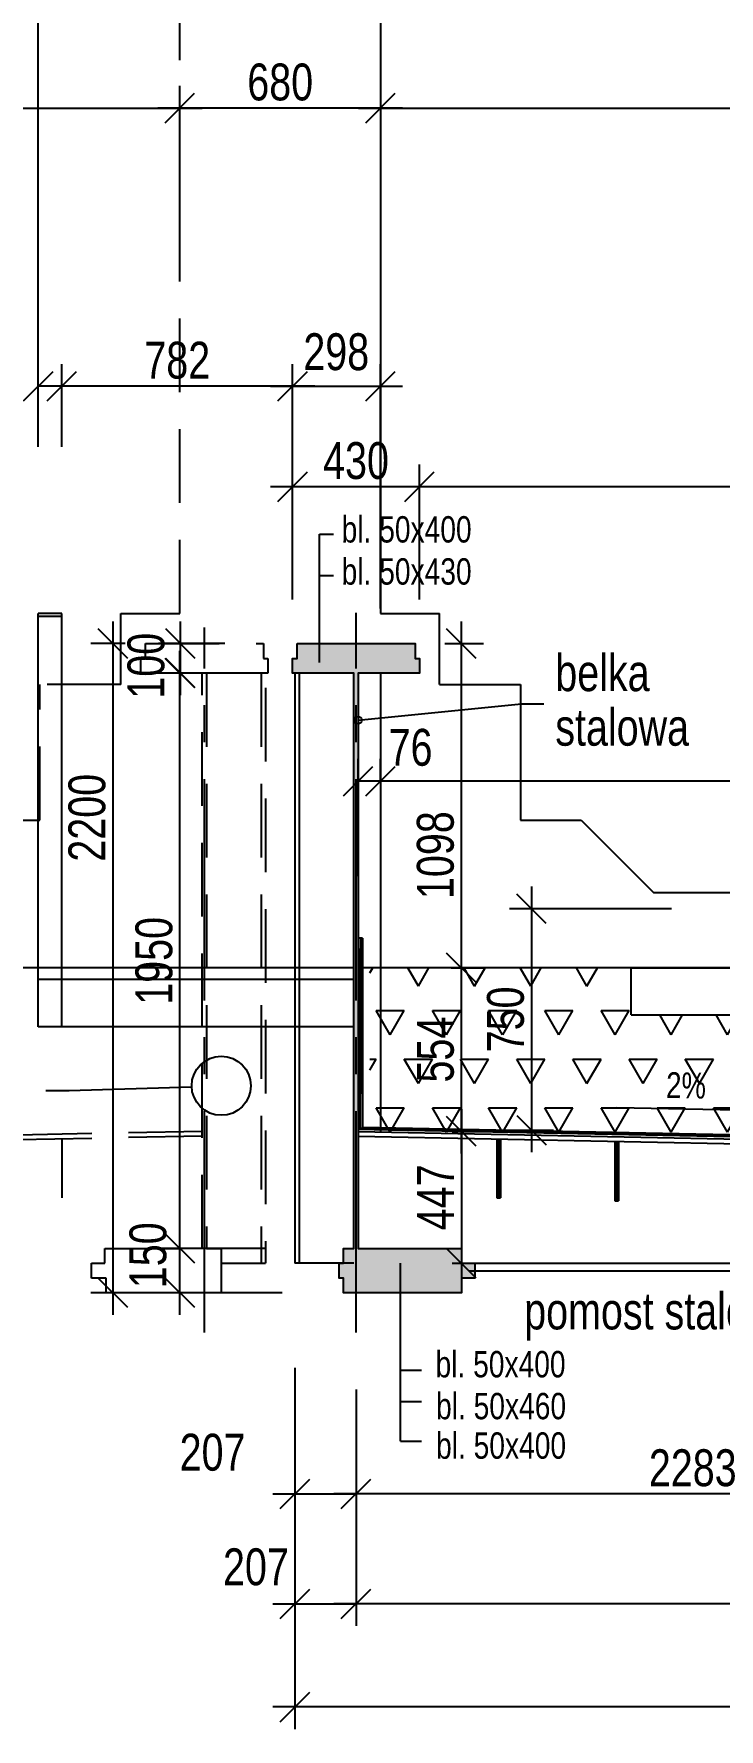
# Model space of a CAD drawing. Header units: millimetres. Extents: x -1069826 to 2704411, y -432732 to 412301.
# Drawn here: x 528346 to 530669, y -22276 to -16532 of the extents above; entities that cross this region are included whole.
import ezdxf
from ezdxf.enums import TextEntityAlignment as Align

# ---------------------------------------------------------------- set-up
doc = ezdxf.new("R2010")
doc.units = ezdxf.units.MM
doc.header["$LTSCALE"] = 1000
doc.header["$MEASUREMENT"] = 0
doc.linetypes.add('CENTER2', pattern=[1.125, 0.75, -0.125, 0.125, -0.125])
doc.linetypes.add('HIDDEN', pattern=[0.375, 0.25, -0.125])
for name, color, linetype in [('0-T', 7, 'Continuous'), ('0-T-T', 7, 'Continuous'), ('0-T0-T', 7, 'Continuous'), ('00XX00-S', 7, 'Continuous'), ('DROGO-T', 7, 'Continuous')]:
    doc.layers.add(name, color=color, linetype=linetype)
doc.styles.add('CDMSTYLE', font='CDMSIMPL', dxfattribs={"width": 0.8, "bigfont": 'CDMBIGPL'})
doc.dimstyles.new('CDMOG-MM-50', dxfattribs={"dimscale": 50, "dimtxt": 2.5, "dimasz": 1, "dimexe": 1.5, "dimexo": 5, "dimgap": 0.5, "dimtad": 1, "dimdec": 0, "dimrnd": 1, "dimzin": 1, "dimdsep": 46, "dimtxsty": 'CDMSTYLE', "dimblk1": 'OBLIQUE', "dimblk2": 'OBLIQUE', "dimsah": 1, "dimtsz": 1, "dimcen": -2.5, "dimdle": 1.5, "dimclrd": 9, "dimclre": 9, "dimclrt": 9, "dimadec": 0, "dimazin": 0, "dimtfac": 1, "dimtmove": 2, "dimatfit": 3, "dimldrblk": 'OBLIQUE', "dimfxl": 1, "dimtvp": 1, "dimtolj": 1, "dimtzin": 0, "dimarcsym": 0})
doc.dimstyles.new('CDMOG-MM-50$7', dxfattribs={"dimscale": 50, "dimtxt": 2.5, "dimasz": 1, "dimexe": 1.5, "dimexo": 5, "dimgap": 0.5, "dimtad": 1, "dimdec": 0, "dimrnd": 1, "dimzin": 1, "dimdsep": 46, "dimtxsty": 'CDMSTYLE', "dimblk1": 'NONE', "dimblk2": 'NONE', "dimsah": 1, "dimtsz": 1, "dimcen": -2.5, "dimdle": 1.5, "dimclrd": 9, "dimclre": 9, "dimclrt": 9, "dimadec": 0, "dimazin": 0, "dimtfac": 1, "dimtmove": 2, "dimatfit": 3, "dimldrblk": 'NONE', "dimfxl": 1, "dimtvp": 1, "dimtolj": 1, "dimtzin": 0, "dimarcsym": 0})
doc.dimstyles.new('CDMST-MM-50', dxfattribs={"dimscale": 50, "dimtxt": 2.5, "dimasz": 2, "dimexe": 1.5, "dimexo": 3, "dimgap": 0.5, "dimtad": 1, "dimdec": 0, "dimrnd": 1, "dimzin": 1, "dimdsep": 46, "dimtxsty": 'CDMSTYLE', "dimblk1": 'OBLIQUE', "dimblk2": 'OBLIQUE', "dimsah": 1, "dimcen": -2.5, "dimdle": 1.5, "dimclrd": 9, "dimclre": 9, "dimclrt": 9, "dimadec": 0, "dimazin": 0, "dimtfac": 1, "dimtmove": 2, "dimatfit": 3, "dimldrblk": 'OBLIQUE', "dimfxl": 1, "dimtvp": 1, "dimtolj": 1, "dimtzin": 0, "dimarcsym": 0})

# ---------------------------------------------------------------- blocks, each defined once
blk = doc.blocks.new('*D12')
at = {"color": 9, "linetype": 'ByBlock', "transparency": 16777216}
for p, q in [((533921.1, -17772.9), (533921.1, -16867)), ((529446.1, -16942), (533996.1, -16942)), ((529471.1, -16992), (529571.1, -16892)), ((533871.1, -16992), (533971.1, -16892))]:
    blk.add_line(p, q, dxfattribs=at)
at = {"layer": 'Defpoints', "color": 0, "linetype": 'ByBlock', "transparency": 16777216}
for p in [(533921.1, -16942), (529521.1, -18022.9), (533921.1, -18022.9)]:
    blk.add_point(p, dxfattribs=at)
at = {"color": 9, "linetype": 'ByBlock', "transparency": 16777216, "insert": (532002.5, -16854.5), "char_height": 125, "attachment_point": 5, "style": 'CDMSTYLE'}
blk.add_mtext('\\A1;\\C1;4400', dxfattribs=at)
blk = doc.blocks.new('_OBLIQUE')
at = {"color": 0, "linetype": 'ByBlock'}
blk.add_line((-0.5, -0.5), (0.5, 0.5), dxfattribs=at)
blk = doc.blocks.new('*D13')
at = {"color": 9, "linetype": 'ByBlock', "transparency": 16777216}
for p, q in [((528841.1, -17319.3), (528841.1, -16867)), ((524366.1, -16942), (528916.1, -16942)), ((524391.1, -16992), (524491.1, -16892)), ((528791.1, -16992), (528891.1, -16892))]:
    blk.add_line(p, q, dxfattribs=at)
at = {"layer": 'Defpoints', "color": 0, "linetype": 'ByBlock', "transparency": 16777216}
for p in [(528841.1, -16942), (524441.1, -17569.3), (528841.1, -17569.3)]:
    blk.add_point(p, dxfattribs=at)
at = {"color": 9, "linetype": 'ByBlock', "transparency": 16777216, "insert": (526970.9, -16854.5), "char_height": 125, "attachment_point": 5, "style": 'CDMSTYLE'}
blk.add_mtext('\\A1;4400', dxfattribs=at)
blk = doc.blocks.new('*D67')
at = {"color": 9, "linetype": 'ByBlock', "transparency": 16777216}
for p, q in [((528841.1, -17035.5), (528841.1, -16867)), ((529596.1, -16942), (528766.1, -16942)), ((528791.1, -16992), (528891.1, -16892)), ((529471.1, -16992), (529571.1, -16892))]:
    blk.add_line(p, q, dxfattribs=at)
at = {"layer": 'Defpoints', "color": 0, "linetype": 'ByBlock', "transparency": 16777216}
for p in [(528841.1, -16942), (528841.1, -17285.5), (529521.1, -17319.9)]:
    blk.add_point(p, dxfattribs=at)
at = {"color": 9, "linetype": 'ByBlock', "transparency": 16777216, "insert": (529181.1, -16854.5), "char_height": 125, "attachment_point": 5, "style": 'CDMSTYLE'}
blk.add_mtext('\\A1;680', dxfattribs=at)
blk = doc.blocks.new('*D70')
at = {"color": 9, "linetype": 'ByBlock', "transparency": 16777216}
for p, q in [((529521.1, -19068.4), (529521.1, -18988.7)), ((533996.1, -19063.7), (529446.1, -19063.7)), ((529471.1, -19113.7), (529571.1, -19013.7)), ((533871.1, -19113.7), (533971.1, -19013.7))]:
    blk.add_line(p, q, dxfattribs=at)
at = {"layer": 'Defpoints', "color": 0, "linetype": 'ByBlock', "transparency": 16777216}
for p in [(529521.1, -19063.7), (529521.1, -19318.4), (533921.1, -19432.2)]:
    blk.add_point(p, dxfattribs=at)
at = {"color": 9, "linetype": 'ByBlock', "transparency": 16777216, "insert": (532075.5, -18976.2), "char_height": 125, "attachment_point": 5, "style": 'CDMSTYLE'}
blk.add_mtext('\\A1;\\C1;4400', dxfattribs=at)
blk = doc.blocks.new('*D71')
at = {"color": 9, "linetype": 'ByBlock', "transparency": 16777216}
for p, q in [((529445.1, -19385.5), (529445.1, -18988.7)), ((529395.1, -19113.7), (529495.1, -19013.7)), ((529596.1, -19063.7), (529445.1, -19063.7)), ((529471.1, -19113.7), (529571.1, -19013.7))]:
    blk.add_line(p, q, dxfattribs=at)
at = {"layer": 'Defpoints', "color": 0, "linetype": 'ByBlock', "transparency": 16777216}
for p in [(529445.1, -19063.7), (529445.1, -19635.5), (529521.1, -19634.7)]:
    blk.add_point(p, dxfattribs=at)
at = {"color": 9, "linetype": 'ByBlock', "transparency": 16777216, "insert": (529623, -18950), "char_height": 125, "attachment_point": 5, "style": 'CDMSTYLE'}
blk.add_mtext('\\A1;\\C1;76', dxfattribs=at)
blk = doc.blocks.new('*D76')
at = {"color": 9, "linetype": 'ByBlock', "transparency": 16777216}
for p, q in [((529438.1, -21179.3), (529438.1, -21408.1)), ((529388.1, -21383.1), (529488.1, -21283.1)), ((531671.1, -21383.1), (531771.1, -21283.1)), ((531796.1, -21333.1), (529363.1, -21333.1))]:
    blk.add_line(p, q, dxfattribs=at)
at = {"layer": 'Defpoints', "color": 0, "linetype": 'ByBlock', "transparency": 16777216}
for p in [(529438.1, -20929.3), (531721.1, -20917.3), (529438.1, -21333.1)]:
    blk.add_point(p, dxfattribs=at)
at = {"color": 9, "linetype": 'ByBlock', "transparency": 16777216, "insert": (530579.6, -21245.6), "char_height": 125, "attachment_point": 5, "style": 'CDMSTYLE'}
blk.add_mtext('\\A1;2283', dxfattribs=at)
blk = doc.blocks.new('*D79')
at = {"color": 9, "linetype": 'ByBlock', "transparency": 16777216}
for p, q in [((539291.1, -21047.7), (539291.1, -22276)), ((529231.1, -21406.9), (529231.1, -22276)), ((529181.1, -22251), (529281.1, -22151)), ((539241.1, -22251), (539341.1, -22151)), ((539366.1, -22201), (529156.1, -22201))]:
    blk.add_line(p, q, dxfattribs=at)
at = {"layer": 'Defpoints', "color": 0, "linetype": 'ByBlock', "transparency": 16777216}
for p in [(539291.1, -20797.7), (529231.1, -21156.9), (529231.1, -22201)]:
    blk.add_point(p, dxfattribs=at)
at = {"color": 9, "linetype": 'ByBlock', "transparency": 16777216, "insert": (534261.1, -22113.5), "char_height": 125, "attachment_point": 5, "style": 'CDMSTYLE'}
blk.add_mtext('\\A1;\\C1;10060', dxfattribs=at)
blk = doc.blocks.new('A$C5F112703')
at = {"color": 9, "linetype": 'ByBlock'}
for p, q in [((1020, 4918.5), (940, 4868.5)), ((3380, 4918.5), (1020, 4918.5)), ((3460, 4868.5), (3380, 4918.5)), ((940, 4868.5), (600, 4568.5)), ((3800, 4568.5), (3460, 4868.5)), ((600, 4568.5), (400, 4318.5)), ((4000, 4318.5), (3800, 4568.5)), ((400, 4318.5), (300, 3918.5)), ((4100, 3918.5), (4000, 4318.5)), ((300, 3918.5), (200, 3118.5)), ((4200, 3118.5), (4100, 3918.5)), ((0, 3118.5), (0, 1068.5)), ((200, 3118.5), (0, 3118.5)), ((4400, 3118.5), (4200, 3118.5)), ((4400, 1068.5), (4400, 3118.5)), ((0, 1068.5), (200, 1068.5)), ((4200, 1068.5), (4400, 1068.5)), ((475, 828.5), (475, 368.5)), ((3925, 368.5), (3925, 828.5)), ((475, 368.5), (680, 368.5)), ((680, 368.5), (925, 123.5)), ((3475, 123.5), (3720, 368.5)), ((3720, 368.5), (3925, 368.5)), ((925, 123.5), (1332.5, 123.5)), ((1332.5, 123.5), (1332.5, 68.5)), ((1549.5, 123.5), (2850.5, 123.5)), ((1549.5, 30.5), (1549.5, 123.5)), ((2850.5, 123.5), (2850.5, 30.5)), ((3067.5, 123.5), (3475, 123.5)), ((3067.5, 68.5), (3067.5, 123.5)), ((1332.5, 68.5), (1482.5, 68.5)), ((1482.5, 68.5), (1482.5, 30.5)), ((2917.5, 68.5), (3067.5, 68.5)), ((2917.5, 30.5), (2917.5, 68.5)), ((1482.5, 30.5), (1549.5, 30.5)), ((2850.5, 30.5), (2917.5, 30.5))]:
    blk.add_line(p, q, dxfattribs=at)
at = {"layer": '0-T', "color": 9, "linetype": 'Continuous'}
for p, q in [((200, 828.5), (200, 1068.5)), ((4200, 828.5), (4200, 1068.5)), ((200, 828.5), (475, 828.5)), ((4200, 828.5), (3925, 828.5)), ((2200, 0), (2200, 137)), ((2131.5, 68.5), (2268.5, 68.5))]:
    blk.add_line(p, q, dxfattribs=at)
blk = doc.blocks.new('A$C22AE4A19')
at = {"layer": '0-T', "color": 9, "linetype": 'Continuous'}
blk.add_blockref('A$C5F112703', (0, 0), dxfattribs=at)
blk = doc.blocks.new('A$C05BD7996')
at = {"color": 40, "linetype": 'HIDDEN'}
for p, q in [((1020, 4918.5), (940, 4868.5)), ((3380, 4918.5), (1020, 4918.5)), ((3460, 4868.5), (3380, 4918.5)), ((940, 4868.5), (600, 4568.5)), ((3800, 4568.5), (3460, 4868.5)), ((600, 4568.5), (400, 4318.5)), ((4000, 4318.5), (3800, 4568.5)), ((400, 4318.5), (300, 3918.5)), ((4100, 3918.5), (4000, 4318.5)), ((300, 3918.5), (200, 3118.5)), ((4200, 3118.5), (4100, 3918.5)), ((200, 3118.5), (0, 3118.5)), ((0, 3118.5), (0, 1068.5)), ((4400, 3118.5), (4200, 3118.5)), ((4400, 1068.5), (4400, 3118.5)), ((0, 1068.5), (200, 1068.5)), ((4200, 1068.5), (4400, 1068.5)), ((475, 828.5), (475, 368.5)), ((3925, 368.5), (3925, 828.5)), ((475, 368.5), (680, 368.5)), ((680, 368.5), (925, 123.5)), ((3475, 123.5), (3720, 368.5)), ((3720, 368.5), (3925, 368.5)), ((925, 123.5), (1332.5, 123.5)), ((1332.5, 123.5), (1332.5, 68.5)), ((1549.5, 30.5), (1549.5, 123.5)), ((1549.5, 123.5), (2850.5, 123.5)), ((2850.5, 123.5), (2850.5, 30.5)), ((3067.5, 68.5), (3067.5, 123.5)), ((3067.5, 123.5), (3475, 123.5)), ((1332.5, 68.5), (1482.5, 68.5)), ((1482.5, 68.5), (1482.5, 30.5)), ((2917.5, 30.5), (2917.5, 68.5)), ((2917.5, 68.5), (3067.5, 68.5)), ((1482.5, 30.5), (1549.5, 30.5)), ((2850.5, 30.5), (2917.5, 30.5))]:
    blk.add_line(p, q, dxfattribs=at)
at = {"layer": '0-T', "color": 40, "linetype": 'HIDDEN'}
for p, q in [((200, 828.5), (200, 1068.5)), ((4200, 828.5), (4200, 1068.5)), ((200, 828.5), (475, 828.5)), ((4200, 828.5), (3925, 828.5))]:
    blk.add_line(p, q, dxfattribs=at)
at = {"layer": '0-T', "color": 9, "linetype": 'Continuous'}
for p, q in [((2200, 0), (2200, 137)), ((2131.5, 68.5), (2268.5, 68.5))]:
    blk.add_line(p, q, dxfattribs=at)
blk = doc.blocks.new('A$C3471609C')
at = {"layer": '0-T', "color": 9, "linetype": 'Continuous'}
blk.add_blockref('A$C05BD7996', (0, 0), dxfattribs=at)
blk = doc.blocks.new('*D99')
at = {"color": 9, "linetype": 'ByBlock', "transparency": 16777216}
for p, q in [((514038.3, -19421.2), (514038.3, -20321.2)), ((514512.5, -19496.2), (513963.3, -19496.2)), ((513774.2, -20246.2), (514113.3, -20246.2))]:
    blk.add_line(p, q, dxfattribs=at)
at = {"layer": 'Defpoints', "color": 0, "linetype": 'ByBlock', "transparency": 16777216}
for p in [(514662.5, -19496.2), (513624.2, -20246.2), (514038.3, -20246.2)]:
    blk.add_point(p, dxfattribs=at)
at = {"color": 9, "linetype": 'ByBlock', "transparency": 16777216, "xscale": 100, "yscale": 100, "zscale": 100}
for p, rotation in [((514038.3, -19496.2), 90), ((514038.3, -20246.2), 270)]:
    blk.add_blockref('_OBLIQUE', p, dxfattribs=dict(at, rotation=rotation))
at = {"color": 9, "linetype": 'ByBlock', "transparency": 16777216, "insert": (513950.8, -19871.2), "char_height": 125, "attachment_point": 5, "rotation": 90, "style": 'CDMSTYLE'}
blk.add_mtext('\\A1;\\C1;750', dxfattribs=at)
blk = doc.blocks.new('*D106')
at = {"color": 9, "linetype": 'ByBlock', "transparency": 16777216}
for p, q in [((529231.1, -20905.8), (529231.1, -21408.1)), ((529438.1, -21179.3), (529438.1, -21408.1)), ((529181.1, -21383.1), (529281.1, -21283.1)), ((529388.1, -21383.1), (529488.1, -21283.1)), ((529156.1, -21333.1), (529438.1, -21333.1))]:
    blk.add_line(p, q, dxfattribs=at)
at = {"layer": 'Defpoints', "color": 0, "linetype": 'ByBlock', "transparency": 16777216}
for p in [(529231.1, -20655.8), (529438.1, -20929.3), (529438.1, -21333.1)]:
    blk.add_point(p, dxfattribs=at)
at = {"color": 9, "linetype": 'ByBlock', "transparency": 16777216, "insert": (528951.8, -21192.9), "char_height": 125, "attachment_point": 5, "style": 'CDMSTYLE'}
blk.add_mtext('\\A1;207', dxfattribs=at)
blk = doc.blocks.new('*D107')
at = {"color": 9, "linetype": 'ByBlock', "transparency": 16777216}
for p, q in [((529438.1, -21179.3), (529438.1, -21926.6)), ((529231.1, -21566.2), (529231.1, -21926.6)), ((529181.1, -21901.6), (529281.1, -21801.6)), ((529388.1, -21901.6), (529488.1, -21801.6)), ((529156.1, -21851.6), (529438.1, -21851.6))]:
    blk.add_line(p, q, dxfattribs=at)
at = {"layer": 'Defpoints', "color": 0, "linetype": 'ByBlock', "transparency": 16777216}
for p in [(529438.1, -20929.3), (529231.1, -21316.2), (529438.1, -21851.6)]:
    blk.add_point(p, dxfattribs=at)
at = {"color": 9, "linetype": 'ByBlock', "transparency": 16777216, "insert": (529098.8, -21726.9), "char_height": 125, "attachment_point": 5, "style": 'CDMSTYLE'}
blk.add_mtext('\\A1;207', dxfattribs=at)
blk = doc.blocks.new('*D108')
at = {"color": 9, "linetype": 'ByBlock', "transparency": 16777216}
for p, q in [((528311.1, -16216), (528411.1, -16116)), ((528361.1, -17924), (528361.1, -16091)), ((540111.1, -16216), (540211.1, -16116)), ((540161.1, -17876.7), (540161.1, -16091)), ((528286.1, -16166), (540236.1, -16166))]:
    blk.add_line(p, q, dxfattribs=at)
at = {"layer": 'Defpoints', "color": 0, "linetype": 'ByBlock', "transparency": 16777216}
for p in [(540161.1, -16166), (540161.1, -18126.7), (528361.1, -18174)]:
    blk.add_point(p, dxfattribs=at)
at = {"color": 9, "linetype": 'ByBlock', "transparency": 16777216, "insert": (534261.1, -16078.5), "char_height": 125, "attachment_point": 5, "style": 'CDMSTYLE'}
blk.add_mtext('\\A1;\\C1;11800', dxfattribs=at)
blk = doc.blocks.new('*D112')
at = {"color": 9, "linetype": 'ByBlock', "transparency": 16777216}
for p, q in [((528391.1, -17775.6), (528491.1, -17675.6)), ((528441.1, -17749), (528441.1, -17650.6)), ((529173.1, -17775.6), (529273.1, -17675.6)), ((529223.1, -18260.5), (529223.1, -17650.6)), ((529298.1, -17725.6), (528366.1, -17725.6))]:
    blk.add_line(p, q, dxfattribs=at)
at = {"layer": 'Defpoints', "color": 0, "linetype": 'ByBlock', "transparency": 16777216}
for p in [(528441.1, -17725.6), (528441.1, -17999), (529223.1, -18510.5)]:
    blk.add_point(p, dxfattribs=at)
at = {"color": 9, "linetype": 'ByBlock', "transparency": 16777216, "insert": (528832.1, -17638.1), "char_height": 125, "attachment_point": 5, "style": 'CDMSTYLE'}
blk.add_mtext('\\A1;782', dxfattribs=at)
blk = doc.blocks.new('*D113')
at = {"color": 9, "linetype": 'ByBlock', "transparency": 16777216}
for p, q in [((528311.1, -17775.6), (528411.1, -17675.6)), ((528361.1, -17930.4), (528361.1, -17650.6)), ((528391.1, -17775.6), (528491.1, -17675.6)), ((528441.1, -17930.4), (528441.1, -17650.6)), ((528516.1, -17725.6), (528361.1, -17725.6))]:
    blk.add_line(p, q, dxfattribs=at)
at = {"layer": 'Defpoints', "color": 0, "linetype": 'ByBlock', "transparency": 16777216}
for p in [(528361.1, -17725.6), (528361.1, -18180.4), (528441.1, -18180.4)]:
    blk.add_point(p, dxfattribs=at)
at = {"color": 9, "linetype": 'ByBlock', "transparency": 16777216, "insert": (528207.2, -17631.9), "char_height": 125, "attachment_point": 5, "style": 'CDMSTYLE'}
blk.add_mtext('\\A1;80', dxfattribs=at)
blk = doc.blocks.new('*D322')
at = {"color": 9, "linetype": 'ByBlock', "transparency": 16777216}
for p, q in [((528664.1, -18647.7), (528564.1, -18547.7)), ((528614.1, -18522.7), (528614.1, -20872.7)), ((528656, -18597.7), (528539.1, -18597.7)), ((528664.1, -20847.7), (528564.1, -20747.7)), ((528938, -20797.7), (528539.1, -20797.7))]:
    blk.add_line(p, q, dxfattribs=at)
at = {"layer": 'Defpoints', "color": 0, "linetype": 'ByBlock', "transparency": 16777216}
for p in [(528906, -18597.7), (528614.1, -20797.7), (529188, -20797.7)]:
    blk.add_point(p, dxfattribs=at)
at = {"color": 9, "linetype": 'ByBlock', "transparency": 16777216, "insert": (528526.6, -19187.9), "char_height": 125, "attachment_point": 5, "rotation": 90, "style": 'CDMSTYLE'}
blk.add_mtext('\\A1;\\C1;2200', dxfattribs=at)
blk = doc.blocks.new('*D709')
at = {"color": 9, "linetype": 'ByBlock', "transparency": 16777216}
for p, q in [((529173.1, -17775.6), (529273.1, -17675.6)), ((529223.1, -18010.5), (529223.1, -17650.6)), ((529471.1, -17775.6), (529571.1, -17675.6)), ((529521.1, -18478.6), (529521.1, -17650.6)), ((529148.1, -17725.6), (529596.1, -17725.6))]:
    blk.add_line(p, q, dxfattribs=at)
at = {"layer": 'Defpoints', "color": 0, "linetype": 'ByBlock', "transparency": 16777216}
for p in [(529521.1, -17725.6), (529223.1, -18260.5), (529521.1, -18728.6)]:
    blk.add_point(p, dxfattribs=at)
at = {"color": 9, "linetype": 'ByBlock', "transparency": 16777216, "insert": (529371.1, -17609.5), "char_height": 125, "attachment_point": 5, "style": 'CDMSTYLE'}
blk.add_mtext('\\A1;298', dxfattribs=at)
blk = doc.blocks.new('*D713')
at = {"color": 9, "linetype": 'ByBlock', "transparency": 16777216}
for p, q in [((528891.2, -20697.7), (528791.2, -20597.7)), ((528841.2, -20872.7), (528841.2, -20572.7)), ((529131.1, -20647.7), (528766.2, -20647.7)), ((528891.2, -20847.7), (528791.2, -20747.7)), ((529188.1, -20797.7), (528766.2, -20797.7))]:
    blk.add_line(p, q, dxfattribs=at)
at = {"layer": 'Defpoints', "color": 0, "linetype": 'ByBlock', "transparency": 16777216}
for p in [(528841.2, -20647.7), (529381.1, -20647.7), (529438.1, -20797.7)]:
    blk.add_point(p, dxfattribs=at)
at = {"color": 9, "linetype": 'ByBlock', "transparency": 16777216, "insert": (528733.4, -20670.4), "char_height": 125, "attachment_point": 5, "rotation": 90, "style": 'CDMSTYLE'}
blk.add_mtext('\\A1;150', dxfattribs=at)
blk = doc.blocks.new('*D714')
at = {"color": 9, "linetype": 'ByBlock', "transparency": 16777216}
for p, q in [((528891.2, -18747.7), (528791.2, -18647.7)), ((528841.2, -20722.7), (528841.2, -18622.7)), ((528971.1, -18697.7), (528766.2, -18697.7)), ((528891.2, -20697.7), (528791.2, -20597.7))]:
    blk.add_line(p, q, dxfattribs=at)
at = {"layer": 'Defpoints', "color": 0, "linetype": 'ByBlock', "transparency": 16777216}
for p in [(528841.2, -18697.7), (529221.1, -18697.7), (529381.1, -20647.7)]:
    blk.add_point(p, dxfattribs=at)
at = {"color": 9, "linetype": 'ByBlock', "transparency": 16777216, "insert": (528753.7, -19672.7), "char_height": 125, "attachment_point": 5, "rotation": 90, "style": 'CDMSTYLE'}
blk.add_mtext('\\A1;1950', dxfattribs=at)
blk = doc.blocks.new('*D715')
at = {"color": 9, "linetype": 'ByBlock', "transparency": 16777216}
for p, q in [((528891.2, -18647.7), (528791.2, -18547.7)), ((528841.2, -18772.7), (528841.2, -18522.7)), ((528991.1, -18597.7), (528766.2, -18597.7)), ((528891.2, -18747.7), (528791.2, -18647.7))]:
    blk.add_line(p, q, dxfattribs=at)
at = {"layer": 'Defpoints', "color": 0, "linetype": 'ByBlock', "transparency": 16777216}
for p in [(528841.2, -18597.7), (529241.1, -18597.7), (529221.1, -18697.7)]:
    blk.add_point(p, dxfattribs=at)
at = {"color": 9, "linetype": 'ByBlock', "transparency": 16777216, "insert": (528724.7, -18672.7), "char_height": 125, "attachment_point": 5, "rotation": 90, "style": 'CDMSTYLE'}
blk.add_mtext('\\A1;100', dxfattribs=at)
blk = doc.blocks.new('*D726')
at = {"color": 9, "linetype": 'ByBlock', "transparency": 16777216}
for p, q in [((529701.3, -20325.7), (529701.3, -19621.2)), ((529751.3, -19746.2), (529651.3, -19646.2)), ((529761.1, -19696.2), (529776.3, -19696.2)), ((529751.3, -20300.7), (529651.3, -20200.7)), ((529695.1, -20250.7), (529776.3, -20250.7))]:
    blk.add_line(p, q, dxfattribs=at)
at = {"layer": 'Defpoints', "color": 0, "linetype": 'ByBlock', "transparency": 16777216}
for p in [(529511.1, -19696.2), (529701.3, -19696.2), (529445.1, -20250.7)]:
    blk.add_point(p, dxfattribs=at)
at = {"color": 9, "linetype": 'ByBlock', "transparency": 16777216, "insert": (529613.8, -19973.4), "char_height": 125, "attachment_point": 5, "rotation": 90, "style": 'CDMSTYLE'}
blk.add_mtext('\\A1;\\C1;554', dxfattribs=at)
blk = doc.blocks.new('*D727')
at = {"color": 9, "linetype": 'ByBlock', "transparency": 16777216}
for p, q in [((529776, -20300.7), (529676, -20200.7)), ((529726, -20175.7), (529726, -20772.7)), ((529695.1, -20250.7), (529801, -20250.7)), ((529776, -20747.7), (529676, -20647.7)), ((529695.1, -20697.7), (529801, -20697.7))]:
    blk.add_line(p, q, dxfattribs=at)
at = {"layer": 'Defpoints', "color": 0, "linetype": 'ByBlock', "transparency": 16777216}
for p in [(529445.1, -20250.7), (529445.1, -20697.7), (529726, -20697.7)]:
    blk.add_point(p, dxfattribs=at)
at = {"color": 9, "linetype": 'ByBlock', "transparency": 16777216, "insert": (529638.5, -20474.2), "char_height": 125, "attachment_point": 5, "rotation": 90, "style": 'CDMSTYLE'}
blk.add_mtext('\\A1;\\C1;447', dxfattribs=at)
blk = doc.blocks.new('*D730')
at = {"color": 9, "linetype": 'ByBlock', "transparency": 16777216}
for p, q in [((529845.2, -18647.7), (529745.2, -18547.7)), ((529795.2, -19771.2), (529795.2, -18522.7)), ((529739.3, -18597.7), (529870.2, -18597.7)), ((529845.2, -19746.2), (529745.2, -19646.2)), ((529761.1, -19696.2), (529870.2, -19696.2))]:
    blk.add_line(p, q, dxfattribs=at)
at = {"layer": 'Defpoints', "color": 0, "linetype": 'ByBlock', "transparency": 16777216}
for p in [(529489.3, -18597.7), (529795.2, -18597.7), (529511.1, -19696.2)]:
    blk.add_point(p, dxfattribs=at)
at = {"color": 9, "linetype": 'ByBlock', "transparency": 16777216, "insert": (529707.7, -19314.5), "char_height": 125, "attachment_point": 5, "rotation": 90, "style": 'CDMSTYLE'}
blk.add_mtext('\\A1;1098', dxfattribs=at)
blk = doc.blocks.new('*D751')
at = {"color": 9, "linetype": 'ByBlock', "transparency": 16777216}
for p, q in [((528105.1, -19771.2), (528105.1, -18421.2)), ((528111.1, -18496.2), (528030.1, -18496.2)), ((528155.1, -18546.2), (528055.1, -18446.2)), ((528111.1, -19696.2), (528030.1, -19696.2)), ((528155.1, -19746.2), (528055.1, -19646.2))]:
    blk.add_line(p, q, dxfattribs=at)
at = {"layer": 'Defpoints', "color": 0, "linetype": 'ByBlock', "transparency": 16777216}
for p in [(528105.1, -18496.2), (528361.1, -18496.2), (528361.1, -19696.2)]:
    blk.add_point(p, dxfattribs=at)
at = {"color": 9, "linetype": 'ByBlock', "transparency": 16777216, "insert": (528017.6, -19096.2), "char_height": 125, "attachment_point": 5, "rotation": 90, "style": 'CDMSTYLE'}
blk.add_mtext('\\A1;1200', dxfattribs=at)
blk = doc.blocks.new('_NONE')
at = {"color": 0, "linetype": 'ByBlock'}
blk.add_circle((0, 0), 0.25, dxfattribs=at)
blk = doc.blocks.new('*D765')
at = {"color": 9, "linetype": 'ByBlock', "transparency": 16777216}
for p, q in [((529173.1, -18115.8), (529273.1, -18015.8)), ((529223.1, -18447.7), (529223.1, -17990.8)), ((529603.1, -18115.8), (529703.1, -18015.8)), ((529653.1, -18447.7), (529653.1, -17990.8)), ((529148.1, -18065.8), (529728.1, -18065.8))]:
    blk.add_line(p, q, dxfattribs=at)
at = {"layer": 'Defpoints', "color": 0, "linetype": 'ByBlock', "transparency": 16777216}
for p in [(529653.1, -18065.8), (529223.1, -18697.7), (529653.1, -18697.7)]:
    blk.add_point(p, dxfattribs=at)
at = {"color": 9, "linetype": 'ByBlock', "transparency": 16777216, "insert": (529438.1, -17978.3), "char_height": 125, "attachment_point": 5, "style": 'CDMSTYLE'}
blk.add_mtext('\\A1;430', dxfattribs=at)
blk = doc.blocks.new('*D766')
at = {"color": 9, "linetype": 'ByBlock', "transparency": 16777216}
for p, q in [((529603.1, -18115.8), (529703.1, -18015.8)), ((533739.1, -18115.8), (533839.1, -18015.8)), ((533789.1, -18397.7), (533789.1, -17990.8)), ((529578.1, -18065.8), (533864.1, -18065.8))]:
    blk.add_line(p, q, dxfattribs=at)
at = {"layer": 'Defpoints', "color": 0, "linetype": 'ByBlock', "transparency": 16777216}
for p in [(533789.1, -18065.8), (533789.1, -18647.7), (529653.1, -18697.7)]:
    blk.add_point(p, dxfattribs=at)
at = {"color": 9, "linetype": 'ByBlock', "transparency": 16777216, "insert": (531466, -17978.3), "char_height": 125, "attachment_point": 5, "style": 'CDMSTYLE'}
blk.add_mtext('\\A1;4136', dxfattribs=at)
blk = doc.blocks.new('*D772')
at = {"color": 9, "linetype": 'ByBlock', "transparency": 16777216}
for p, q in [((539084.1, -21047.7), (539084.1, -21926.6)), ((534518.1, -21125.4), (534518.1, -21926.6)), ((534468.1, -21901.6), (534568.1, -21801.6)), ((539034.1, -21901.6), (539134.1, -21801.6)), ((539159.1, -21851.6), (534443.1, -21851.6))]:
    blk.add_line(p, q, dxfattribs=at)
at = {"layer": 'Defpoints', "color": 0, "linetype": 'ByBlock', "transparency": 16777216}
for p in [(539084.1, -20797.7), (534518.1, -20875.4), (534518.1, -21851.6)]:
    blk.add_point(p, dxfattribs=at)
at = {"color": 9, "linetype": 'ByBlock', "transparency": 16777216, "insert": (536801.1, -21764.1), "char_height": 125, "attachment_point": 5, "style": 'CDMSTYLE'}
blk.add_mtext('\\A1;\\C1;4566', dxfattribs=at)

msp = doc.modelspace()

# ---------------------------------------------------------------- hatches: boundary and pattern name
at = {"layer": '0-T', "linetype": 'Continuous'}
h = msp.add_hatch(dxfattribs=at)
h.set_pattern_fill('TRIANG', color=9, scale=20, style=0)
h.set_pattern_definition([(60, (428208.09, -221196.17), (-95.24997, 164.97782), [95.25, -95.25]), (120, (428208.09, -221196.17), (-190.49997, 2e-05), [95.25, -95.25]), (0, (428160.47, -221113.69), (95.25, 164.9778), [95.25, -95.25])])
h.paths.add_polyline_path([(531721.1144, -20296.1741), (531721.1144, -19856.1741), (530371.1144, -19856.1741), (530371.1144, -19696.1741), (529485.1144, -19696.1741), (529485.1144, -20251.4541)])
h.paths.add_polyline_path([(533957.1144, -20251.4541), (533957.1144, -19696.1741), (533071.1144, -19696.1741), (533071.1144, -19856.1741), (531721.1144, -19856.1741), (531721.1144, -20296.1741)])
h.paths.add_polyline_path([(529753.9842, -20030.9955), (529753.9842, -19711.3527), (529941.4842, -19711.3527), (529941.4842, -20030.9955)], flags=24)
h.paths.add_polyline_path([(531959.4992, -20070.0222), (531959.4992, -19750.3793), (532146.9992, -19750.3793), (532146.9992, -20070.0222)], flags=24)
h.paths.add_polyline_path([(533426.7317, -20030.9955), (533426.7317, -19711.3527), (533614.2317, -19711.3527), (533614.2317, -20030.9955)], flags=24)
at = {"layer": 'DROGO-T', "linetype": 'Continuous'}
msp.add_hatch(color=9, dxfattribs=at).paths.add_polyline_path([(529653.1144, -18647.6844), (529638.1144, -18647.6844), (529638.1144, -18597.6844), (529238.1144, -18597.6844), (529238.1144, -18647.6844), (529223.1144, -18647.6844), (529223.1144, -18697.6844), (529431.1144, -18697.6844), (529431.1144, -20647.6844), (529396.1144, -20647.6844), (529396.1144, -20697.6844), (529381.1144, -20697.6844), (529381.1144, -20747.6844), (529396.1144, -20747.6844), (529396.1144, -20797.6844), (529796.1144, -20797.6844), (529796.1144, -20747.6844), (529841.1144, -20747.6844), (529841.1144, -20697.6844), (529796.1144, -20697.6844), (529796.1144, -20647.6844), (529445.1144, -20647.6844), (529445.1144, -18697.6844), (529653.1144, -18697.6844)])

# ---------------------------------------------------------------- linework, layer by layer
at = {"color": 40, "linetype": 'HIDDEN'}
for p, q in [((529117.1144, -18697.6844), (529117.1144, -20697.6844)), ((529131.1144, -18747.6844), (529131.1144, -20697.6844)), ((528841.1144, -19696.1741), (524441.1144, -19696.1741)), ((528981.1144, -20697.6844), (529131.1144, -20697.6844))]:
    msp.add_line(p, q, dxfattribs=at)
at = {"color": 2, "linetype": 'Continuous'}
for p, q in [((533982.1144, -19696.1741), (529460.1144, -19696.1741)), ((530371.1144, -19856.1741), (530371.1144, -19696.1741)), ((530371.1144, -19856.1741), (533071.1144, -19856.1741)), ((529445.1144, -20250.6541), (531721.1144, -20296.1741)), ((529445.1144, -20266.6541), (531721.1144, -20312.1741))]:
    msp.add_line(p, q, dxfattribs=at)
at = {"color": 1, "linetype": 'Continuous'}
msp.add_line((530371.1144, -19696.1741), (533071.1144, -19696.1741), dxfattribs=at)
at = {"layer": '0-T', "color": 9, "linetype": 'Continuous'}
for p, q in [((528361.1144, -19896.1741), (528361.1144, -18496.1741)), ((528441.1144, -19896.1741), (528441.1144, -18496.1741)), ((529231.1144, -18697.6844), (529231.1144, -20697.6844)), ((529245.1144, -18697.6844), (529245.1144, -20697.6844)), ((529460.1144, -19596.1741), (529445.1144, -19596.1741)), ((529431.1144, -19896.1741), (528361.1144, -19896.1741)), ((529431.1144, -20697.6844), (529231.1144, -20697.6844)), ((529821.1144, -20697.6844), (533621.1144, -20697.6844)), ((529821.1144, -20722.6844), (533621.1144, -20722.6844))]:
    msp.add_line(p, q, dxfattribs=at)
at = {"layer": '0-T', "color": 1, "linetype": 'Continuous'}
for p, q in [((528441.1144, -18496.1741), (528361.1144, -18496.1741)), ((528441.1144, -18506.1741), (528361.1144, -18506.1741)), ((529431.1144, -19696.1741), (528361.1144, -19696.1741)), ((529431.1144, -19736.1741), (528361.1144, -19736.1741))]:
    msp.add_line(p, q, dxfattribs=at)
at = {"layer": '0-T', "color": 40, "linetype": 'CENTER2'}
for p, q in [((529438.1144, -20931.6415), (529438.1144, -18493.6726)), ((528924.1144, -20931.6415), (528924.1144, -18542.9835)), ((528924.1144, -20931.6415), (528924.1144, -18592.9835))]:
    msp.add_line(p, q, dxfattribs=at)
at = {"layer": '0-T', "color": 40, "linetype": 'HIDDEN'}
for p, q in [((528917.1144, -20250.6541), (526641.1144, -20296.1741)), ((528917.1144, -20266.6541), (526641.1144, -20312.1741)), ((528441.3944, -20274.1713), (528441.3944, -20476.1685))]:
    msp.add_line(p, q, dxfattribs=at)
at = {"layer": '0-T', "color": 2, "linetype": 'Continuous'}
for p, q in [((529915.3944, -20476.1769), (529927.3944, -20476.1769)), ((530315.3944, -20486.1741), (530327.3944, -20486.1741))]:
    msp.add_line(p, q, dxfattribs=at)
at = {"layer": '0-T', "color": 3, "linetype": 'HIDDEN', "const_width": 10}
msp.add_lwpolyline([(529455.1144, -19596.1741), (529450.9075, -20241.6521), (531721.1144, -20286.1721), (533987.1144, -20241.6521), (533987.1144, -19596.1741)], dxfattribs=at)
at = {"layer": '0-T', "color": 9, "linetype": 'Continuous'}
msp.add_lwpolyline([(529460.1144, -19596.1741), (529460.1144, -20236.7511), (531721.1144, -20281.1711), (533982.1144, -20236.7511), (533982.1144, -19596.1741)], dxfattribs=at)
at = {"layer": '0-T', "color": 9, "linetype": 'Continuous', "const_width": 12}
for points in [[(529921.3944, -20274.1825), (529921.3944, -20476.1797)], [(530321.3944, -20284.1797), (530321.3944, -20486.1769)]]:
    msp.add_lwpolyline(points, dxfattribs=at)
at = {"layer": '0-T', "color": 2, "linetype": 'Continuous'}
for points in [[(529915.3944, -20276.1797), (529915.3944, -20476.1769)], [(529927.3944, -20276.1797), (529927.3944, -20476.1769)], [(530315.3944, -20286.1769), (530315.3944, -20486.1741)], [(530321.3944, -20282.1825), (530321.3944, -20484.1797)], [(530327.3944, -20286.1769), (530327.3944, -20486.1741)]]:
    msp.add_lwpolyline(points, dxfattribs=at)
at = {"layer": '0-T0-T', "color": 9, "linetype": 'Continuous', "extrusion": (0, 0, -1), "flags": 128}
msp.add_lwpolyline([(-530321.9388, -20169.2648), (-531021.7988, -20183.262), (-530743.2545, -20107.6771), (-530741.8548, -20177.6631)], dxfattribs=at)
at = {"layer": '00XX00-S', "color": 9, "linetype": 'Continuous', "flags": 128}
msp.add_lwpolyline([(528386.3246, -20111.9881), (528466.1022, -20111.9881), (528881.1615, -20099.2433)], dxfattribs=at)
at = {"layer": 'DROGO-T', "color": 9, "linetype": 'Continuous'}
for p, q in [((529313.9466, -18662.2422), (529313.9466, -18226.8475)), ((529313.9466, -18226.8475), (529362.1061, -18226.8475)), ((529313.9466, -18367.1207), (529362.1061, -18367.1207)), ((529589.1946, -21299.9589), (529589.1946, -20697.6844)), ((529660.6232, -21061.1324), (529589.1946, -21061.1324)), ((529589.1946, -21166.2723), (529660.6232, -21166.2723)), ((529589.1946, -21299.9589), (529660.6232, -21299.9589))]:
    msp.add_line(p, q, dxfattribs=at)
at = {"layer": 'DROGO-T', "color": 40, "linetype": 'Continuous'}
msp.add_line((529521.1144, -18697.6844), (529521.1144, -20251.9741), dxfattribs=at)
at = {"layer": 'DROGO-T', "color": 40, "linetype": 'HIDDEN'}
msp.add_lwpolyline([(528709.1144, -18647.6844), (528724.1144, -18647.6844), (528724.1144, -18597.6844), (529124.1144, -18597.6844), (529124.1144, -18647.6844), (529139.1144, -18647.6844), (529139.1144, -18697.6844), (528931.1144, -18697.6844), (528931.1144, -20647.6844), (528981.1144, -20647.6844), (528981.1144, -20797.6844), (528591.1144, -20797.6844), (528591.1144, -20747.6844), (528541.1144, -20747.6844), (528541.1144, -20697.6844), (528586.1144, -20697.6844), (528586.1144, -20647.6844), (528917.1144, -20647.6844), (528917.1144, -18697.6844), (528709.1144, -18697.6844), (528709.1144, -18647.6844)], dxfattribs=at)
at = {"layer": 'DROGO-T', "color": 2, "linetype": 'Continuous'}
msp.add_lwpolyline([(529238.1144, -18597.6844), (529638.1144, -18597.6844), (529638.1144, -18647.6844), (529653.1144, -18647.6844), (529653.1144, -18697.6844), (529445.1144, -18697.6844), (529445.1144, -20647.6844), (529796.1144, -20647.6844), (529796.1144, -20697.6844), (529841.1144, -20697.6844), (529841.1144, -20747.6844), (529796.1144, -20747.6844), (529796.1144, -20797.6844), (529396.1144, -20797.6844), (529396.1144, -20747.6844), (529381.1144, -20747.6844), (529381.1144, -20697.6844), (529396.1144, -20697.6844), (529396.1144, -20647.6844), (529431.1144, -20647.6844), (529431.1144, -18697.6844), (529223.1144, -18697.6844), (529223.1144, -18647.6844), (529238.1144, -18647.6844), (529238.1144, -18597.6844)], dxfattribs=at)
msp.add_circle((528981.1144, -20096.1741), 100, dxfattribs=at)

# ---------------------------------------------------------------- block references
at = {"layer": '0-T', "color": 9, "linetype": 'Continuous'}
for name, p in [('A$C3471609C', (524441.1143, -19564.6943)), ('A$C22AE4A19', (529521.1143, -19564.6944))]:
    msp.add_blockref(name, p, dxfattribs=at)

# ---------------------------------------------------------------- texts
at = {"layer": '0-T', "color": 9, "linetype": 'Continuous', "style": 'CDMSTYLE', "width": 0.8}
for s, p in [('bl. 50x400', (529389.2725, -18255.1928)), ('bl. 50x430', (529389.2725, -18397.8528)), ('bl. 50x400', (529707.6989, -21084.0408)), ('bl. 50x460', (529709.4005, -21226.0425)), ('bl. 50x400', (529709.4005, -21359.729))]:
    msp.add_text(s, height=89.28571, dxfattribs=at).set_placement(p)
at = {"layer": '0-T', "color": 1, "linetype": 'Continuous', "style": 'CDMSTYLE', "width": 0.8}
for s, p in [('belka', (530113.6353, -18758.812)), ('stalowa', (530113.6353, -18943.5659)), ('pomost stalowy', (530008.2612, -20921.6621))]:
    msp.add_text(s, height=125, dxfattribs=at).set_placement(p)
at = {"layer": '0-T0-T', "color": 1, "linetype": 'Continuous', "style": 'CDMSTYLE', "width": 0.8}
msp.add_text('2%', height=87.5, rotation=358.85423716, dxfattribs=at).set_placement((530556.0288, -20138.471), align=Align.CENTER)

# ---------------------------------------------------------------- dimensions: what is measured, and where the dimension line sits
at = {"layer": '0-T', "color": 1, "linetype": 'Continuous'}
dim = msp.add_linear_dim(base=(540161.1144, -16165.9527), p1=(528361.1144, -18174.0054), p2=(540161.1144, -18126.7375), text='\\C1;<>', dimstyle='CDMOG-MM-50', dxfattribs=at)
dim.commit()
dim.dimension.update_dxf_attribs({"geometry": '*D108', "text_midpoint": (534261.1144, -16078.4527)})
at = {"layer": '0-T', "color": 4, "linetype": 'Continuous'}
dim = msp.add_linear_dim(base=(528841.1144, -16782.9104), p1=(524441.1144, -17410.2374), p2=(528841.1144, -17410.2374), dimstyle='CDMOG-MM-50', override={"dimse1": 1}, dxfattribs=at)
dim.commit()
dim.dimension.update_dxf_attribs({"geometry": '*D13', "text_midpoint": (526970.9389, -16695.4104), "dimtype": 160, "insert": (0, 159.06)})
for base, p1, p2, picture, middle, set_off in [((528841.1144, -16782.9104), (529521.1144, -17160.8863), (528841.1144, -17126.4708), '*D67', (529181.1144, -16695.4104), (0, 159.06)), ((529438.1144, -21478.7662), (531721.1144, -21063.0192), (529438.1144, -21074.9577), '*D76', (530579.6144, -21391.2662), (0, -145.6886))]:
    dim = msp.add_linear_dim(base=base, p1=p1, p2=p2, dimstyle='CDMOG-MM-50', override={"dimse1": 1}, dxfattribs=at)
    dim.commit()
    dim.dimension.update_dxf_attribs({"geometry": picture, "text_midpoint": middle, "insert": set_off})
dim = msp.add_linear_dim(base=(533921.1144, -16782.9104), p1=(529521.1144, -17863.8621), p2=(533921.1144, -17863.8621), text='\\C1;<>', dimstyle='CDMOG-MM-50', override={"dimse1": 1}, dxfattribs=at)
dim.commit()
dim.dimension.update_dxf_attribs({"geometry": '*D12', "text_midpoint": (532002.4836, -16695.4104), "dimtype": 160, "insert": (0, 159.06)})
at = {"layer": '0-T', "color": 9, "linetype": 'Continuous'}
dim = msp.add_linear_dim(base=(528361.1144, -17725.616), p1=(528441.1144, -18180.4335), p2=(528361.1144, -18180.4335), dimstyle='CDMOG-MM-50', dxfattribs=at)
dim.commit()
dim.dimension.update_dxf_attribs({"geometry": '*D113', "text_midpoint": (528207.1678, -17631.925), "dimtype": 160})
at = {"layer": '0-T', "color": 2, "linetype": 'Continuous'}
dim = msp.add_linear_dim(base=(528441.1144, -17725.616), p1=(529223.1144, -18510.5075), p2=(528441.1144, -17998.9973), dimstyle='CDMOG-MM-50', dxfattribs=at)
dim.commit()
dim.dimension.update_dxf_attribs({"geometry": '*D112', "text_midpoint": (528832.1144, -17638.116)})
at = {"layer": '0-T', "color": 1, "linetype": 'Continuous'}
dim = msp.add_linear_dim(base=(528614.0761, -20797.6844), p1=(528906.002, -18597.6844), p2=(529187.958, -20797.6844), angle=90, text='\\C1;<>', dimstyle='CDMOG-MM-50', dxfattribs=at)
dim.commit()
dim.dimension.update_dxf_attribs({"geometry": '*D322', "text_midpoint": (528526.5761, -19187.8519), "dimtype": 160})
at = {"layer": '0-T', "color": 4, "linetype": 'Continuous'}
for base, p1, p2, picture, middle in [((529445.1144, -19063.6629), (529521.1144, -19634.744), (529445.1144, -19635.5318), '*D71', (529623.0266, -18949.9594)), ((529521.1144, -19063.6629), (533921.1144, -19432.1854), (529521.1144, -19318.4004), '*D70', (532075.5016, -18976.1629))]:
    dim = msp.add_linear_dim(base=base, p1=p1, p2=p2, text='\\C1;<>', dimstyle='CDMOG-MM-50', override={"dimse1": 1}, dxfattribs=at)
    dim.commit()
    dim.dimension.update_dxf_attribs({"geometry": picture, "text_midpoint": middle, "dimtype": 160})
at = {"layer": '0-T', "color": 3, "linetype": 'Continuous'}
dim = msp.add_linear_dim(base=(530032.9523, -20246.1741), p1=(530657.2073, -19496.1741), p2=(529618.8326, -20246.1741), angle=270, text='\\C1;<>', dimstyle='CDMST-MM-50', dxfattribs=at)
dim.commit()
dim.dimension.update_dxf_attribs({"geometry": '*D99', "text_midpoint": (529945.4523, -19871.1741), "insert": (15994.676, 0)})
at = {"layer": '0-T', "color": 2, "linetype": 'Continuous'}
dim = msp.add_linear_dim(base=(529438.1144, -21478.7662), p1=(529231.1144, -20801.4789), p2=(529438.1144, -21074.9577), dimstyle='CDMOG-MM-50', dxfattribs=at)
dim.commit()
dim.dimension.update_dxf_attribs({"geometry": '*D106', "text_midpoint": (528951.827, -21338.5446), "dimtype": 160, "insert": (0, -145.6886)})
at = {"layer": '0-T', "color": 4, "linetype": 'Continuous'}
dim = msp.add_linear_dim(base=(529231.1144, -22200.9811), p1=(539291.1144, -20797.6844), p2=(529231.1144, -21156.9339), text='\\C1;<>', dimstyle='CDMOG-MM-50', dxfattribs=at)
dim.commit()
dim.dimension.update_dxf_attribs({"geometry": '*D79', "text_midpoint": (534261.1144, -22113.4811)})
dim = msp.add_linear_dim(base=(529438.1144, -21851.5621), p1=(534004.1144, -20797.6844), p2=(529438.1144, -20875.4071), text='\\C1;<>', dimstyle='CDMOG-MM-50', dxfattribs=at)
dim.commit()
dim.dimension.update_dxf_attribs({"geometry": '*D772', "text_midpoint": (531721.1144, -21764.0621), "insert": (-5080, 0)})
at = {"layer": '0-T', "color": 2, "linetype": 'Continuous'}
dim = msp.add_linear_dim(base=(529438.1144, -21851.5621), p1=(529231.1144, -21316.1689), p2=(529438.1144, -20929.2691), dimstyle='CDMOG-MM-50', dxfattribs=at)
dim.commit()
dim.dimension.update_dxf_attribs({"geometry": '*D107', "text_midpoint": (529098.8013, -21726.8825), "dimtype": 160})
at = {"layer": 'DROGO-T', "color": 3, "linetype": 'Continuous'}
dim = msp.add_linear_dim(base=(529521.1144, -17725.616), p1=(529223.1144, -18260.5075), p2=(529521.1144, -18728.6359), dimstyle='CDMOG-MM-50', dxfattribs=at)
dim.commit()
dim.dimension.update_dxf_attribs({"geometry": '*D709', "text_midpoint": (529371.1144, -17609.4627), "dimtype": 160})
at = {"layer": 'DROGO-T', "color": 9, "linetype": 'Continuous'}
dim = msp.add_linear_dim(base=(529653.1144, -18065.7858), p1=(529223.1144, -18697.6844), p2=(529653.1144, -18697.6844), dimstyle='CDMOG-MM-50', dxfattribs=at)
dim.commit()
dim.dimension.update_dxf_attribs({"geometry": '*D765', "text_midpoint": (529438.1144, -17978.2858)})
dim = msp.add_linear_dim(base=(533789.1144, -18065.7858), p1=(529653.1144, -18697.6844), p2=(533789.1144, -18647.6844), dimstyle='CDMOG-MM-50', override={"dimse1": 1}, dxfattribs=at)
dim.commit()
dim.dimension.update_dxf_attribs({"geometry": '*D766', "text_midpoint": (531465.9951, -17978.2858), "dimtype": 160})
dim = msp.add_linear_dim(base=(528105.0737, -18496.1741), p1=(528361.1144, -19696.1741), p2=(528361.1144, -18496.1741), angle=90, dimstyle='CDMOG-MM-50', dxfattribs=at)
dim.commit()
dim.dimension.update_dxf_attribs({"geometry": '*D751', "text_midpoint": (528017.5737, -19096.1741)})
at = {"layer": 'DROGO-T', "color": 3, "linetype": 'Continuous'}
dim = msp.add_linear_dim(base=(528843.1654, -18597.6844), p1=(529223.1144, -18697.6844), p2=(529243.1144, -18597.6844), angle=90, dimstyle='CDMOG-MM-50', override={"dimse1": 1}, dxfattribs=at)
dim.commit()
dim.dimension.update_dxf_attribs({"geometry": '*D715', "text_midpoint": (528726.7214, -18672.6844), "dimtype": 160, "insert": (2, 0)})
for base, p1, p2, picture, middle in [((529795.2352, -18597.6844), (529511.1144, -19696.1741), (529489.308, -18597.6844), '*D730', (529707.7352, -19314.5266)), ((528841.1654, -20647.6844), (529438.1144, -20797.6844), (529381.1144, -20647.6844), '*D713', (528733.4115, -20670.427))]:
    dim = msp.add_linear_dim(base=base, p1=p1, p2=p2, angle=90, dimstyle='CDMOG-MM-50', dxfattribs=at)
    dim.commit()
    dim.dimension.update_dxf_attribs({"geometry": picture, "text_midpoint": middle, "dimtype": 160})
dim = msp.add_linear_dim(base=(528841.1654, -18697.6844), p1=(529381.1144, -20647.6844), p2=(529221.1144, -18697.6844), angle=90, dimstyle='CDMOG-MM-50', override={"dimse1": 1}, dxfattribs=at)
dim.commit()
dim.dimension.update_dxf_attribs({"geometry": '*D714', "text_midpoint": (528753.6654, -19672.6844)})
for base, p1, p2, picture, middle, set_off in [((529795.2352, -19696.1741), (529539.0939, -20250.6541), (529605.0939, -19696.1741), '*D726', (529707.7352, -19973.4141), (93.9795, 0)), ((529795.2352, -20697.6844), (529514.3871, -20250.6541), (529514.3871, -20697.6844), '*D727', (529707.7352, -20474.1693), (69.2727, 0))]:
    dim = msp.add_linear_dim(base=base, p1=p1, p2=p2, angle=90, text='\\C1;<>', dimstyle='CDMOG-MM-50', dxfattribs=at)
    dim.commit()
    dim.dimension.update_dxf_attribs({"geometry": picture, "text_midpoint": middle, "insert": set_off})

# ---------------------------------------------------------------- leaders
at = {"layer": '0-T-T', "color": 9, "linetype": 'Continuous'}
msp.add_leader([(529445.1144, -18857.1635), (529999.1304, -18802.292), (530074.6553, -18802.292)], dimstyle='CDMOG-MM-50$7', dxfattribs=at)

doc.saveas('drawing.dxf')
